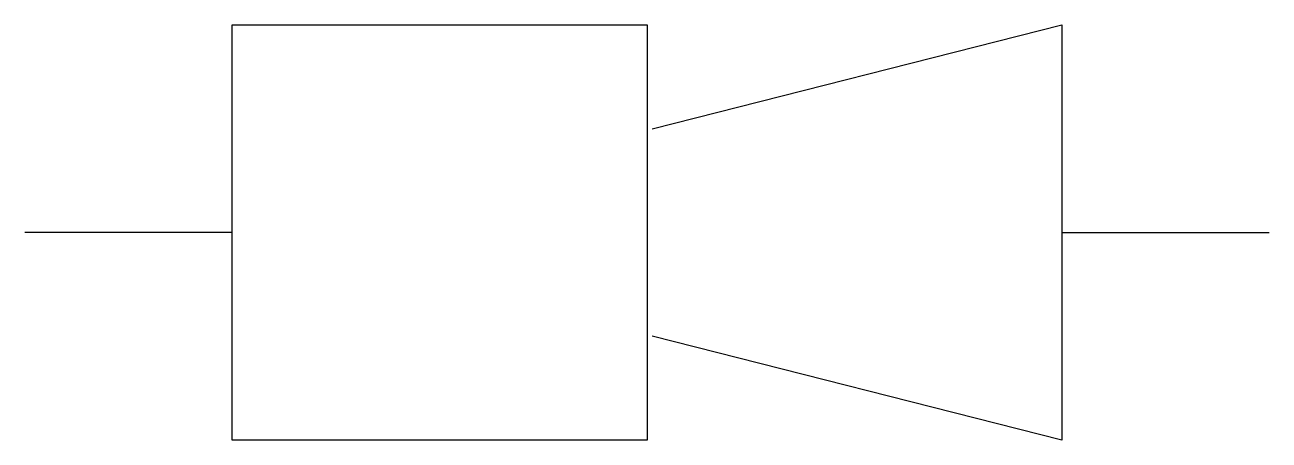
# Model space of a CAD drawing. Extents: x 2.8 to 18.7, y -2.8 to 2.5.
import ezdxf

# ---------------------------------------------------------------- set-up
doc = ezdxf.new("R2010")
doc.units = 0
doc.layers.add('DEFAULT_255_2_778', color=255, linetype='CONTINUOUS')

msp = doc.modelspace()

# ---------------------------------------------------------------- linework, layer by layer
at = {"layer": 'DEFAULT_255_2_778'}
for p, q in [((5.425, 2.514), (10.716, 2.514)), ((5.425, -2.778), (5.425, 2.514)), ((10.716, 2.514), (10.716, -2.778)), ((10.783, 1.191), (16.008, 2.514)), ((16.008, 2.514), (16.008, -2.778)), ((5.424, -0.132), (2.778, -0.132)), ((16.007, -0.132), (18.653, -0.132)), ((16.008, -2.778), (10.783, -1.455)), ((10.716, -2.778), (5.425, -2.778))]:
    msp.add_line(p, q, dxfattribs=at)

doc.saveas('drawing.dxf')
